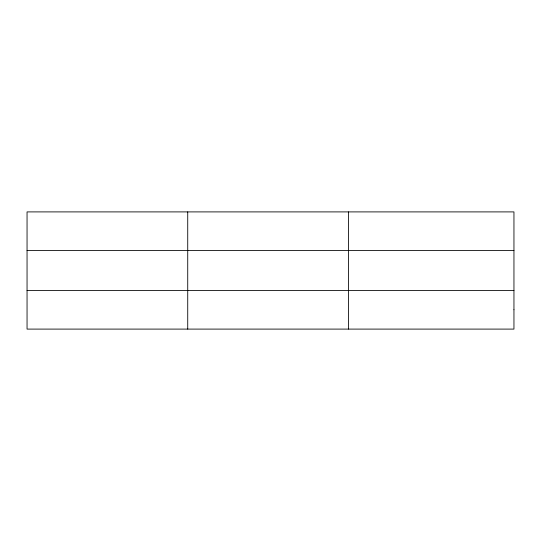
<?xml version="1.0" encoding="UTF-8"?>
<svg xmlns="http://www.w3.org/2000/svg" width="541" height="541" viewBox="0 0 541 541"><rect width="100%" height="100%" fill="white"/><g stroke="black" fill="none" stroke-linecap="round" stroke-linejoin="round"><path stroke-width="0.81" d="M187.727 211.903L187.727 329.097M348.404 211.903L348.404 329.097M27.05 250.578L513.95 250.578M27.05 290.422L513.95 290.422M513.95 309.756L513.95 329.097L27.05 329.097L27.05 211.903L513.95 211.903L513.95 309.756"/></g></svg>
